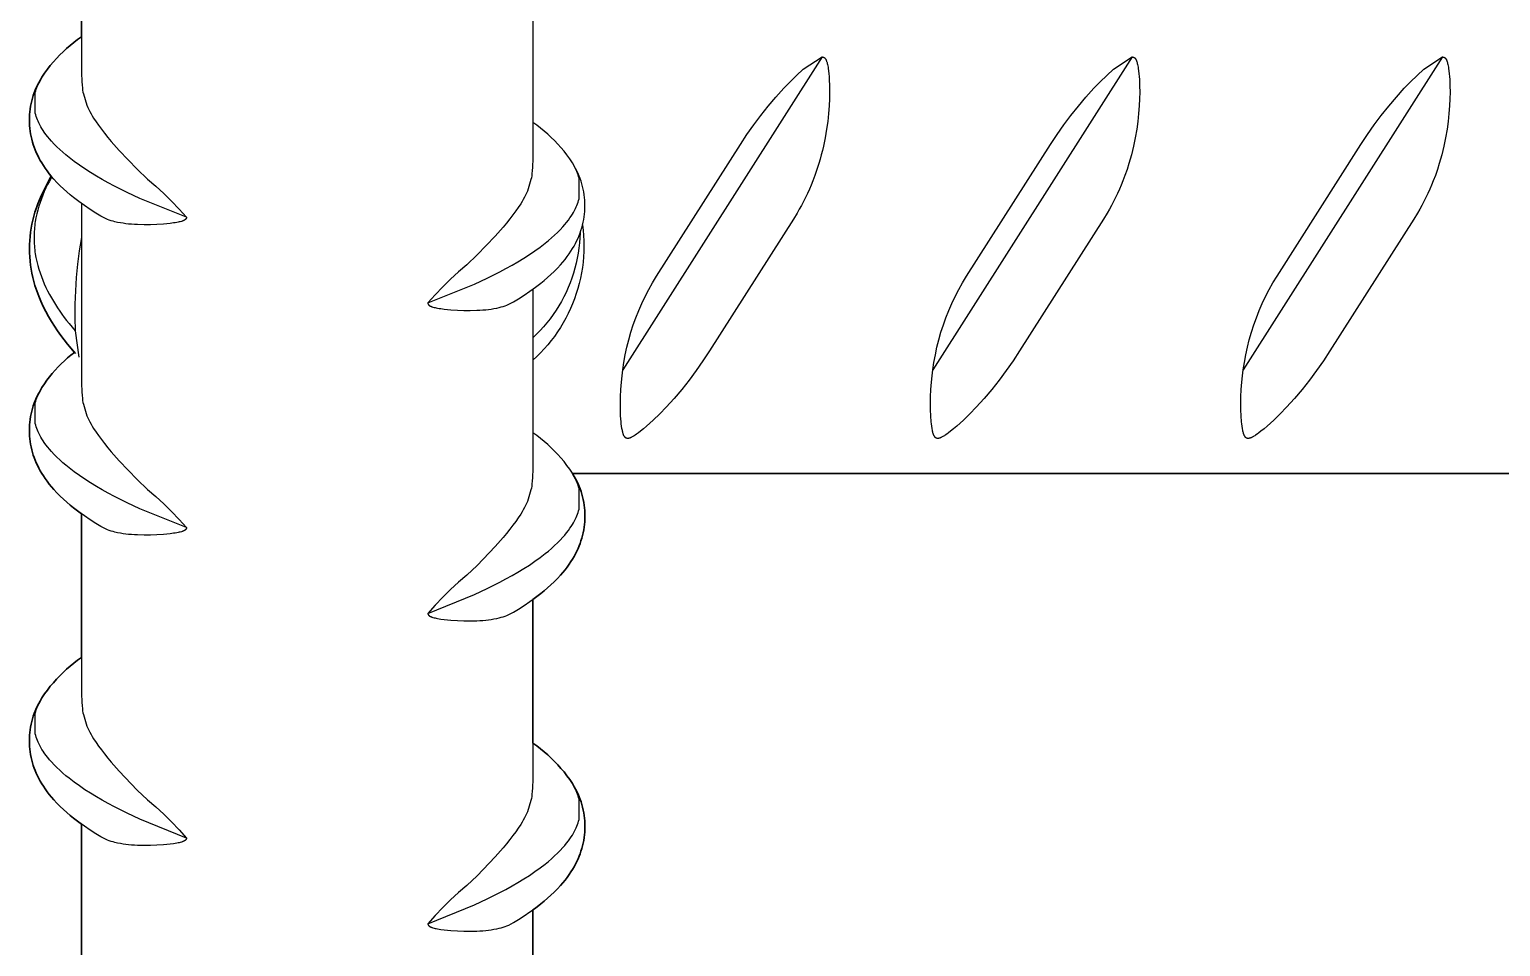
# Model space of a CAD drawing. Header units: millimetres. Extents: x 0 to 1192, y -689 to 404.
# Drawn here: x 779.1 to 831.2, y 168.2 to 200.8 of the extents above; entities that cross this region are included whole.
import ezdxf

# ---------------------------------------------------------------- set-up
doc = ezdxf.new("R2010")
doc.units = ezdxf.units.MM
doc.layers.add('Blocks', color=7, linetype='Continuous')
doc.layers.add('Blocks$Inner', color=7, linetype='Continuous', lineweight=25, true_color=0x007f00)
doc.layers.add('Blocks$Outline', color=7, linetype='Continuous', lineweight=35, true_color=0xff3f3f)

# ---------------------------------------------------------------- blocks, each defined once
blk = doc.blocks.new('Rebar Side Table Side')
at = {"layer": 'Blocks$Inner'}
for points in [[(60.557, 205.585), (60.557, 199.224), (60.568, 198.9), (60.577, 198.786), (60.59, 198.672), (60.6, 198.603), (60.611, 198.534), (60.625, 198.466), (60.751, 198.062), (60.783, 197.989), (60.818, 197.916), (60.854, 197.845), (60.897, 197.766), (60.943, 197.688), (60.99, 197.611), (61.074, 197.481), (61.162, 197.355), (61.264, 197.215), (61.37, 197.077), (61.491, 196.927), (61.614, 196.779), (61.892, 196.463), (62.538, 195.795), (62.896, 195.451), (63.191, 195.199), (63.476, 194.936), (63.753, 194.665), (64.02, 194.384), (64.278, 194.094), (62.628, 194.759), (62.174, 194.972), (61.728, 195.196), (61.51, 195.312), (61.295, 195.432), (61.086, 195.554), (60.879, 195.68), (60.681, 195.807), (60.486, 195.939), (60.301, 196.072), (60.12, 196.21), (60.006, 196.303), (59.895, 196.397), (59.786, 196.495), (59.684, 196.592), (59.586, 196.691), (59.491, 196.794), (59.425, 196.87), (59.361, 196.947), (59.3, 197.027), (59.241, 197.108), (59.199, 197.172), (59.158, 197.237), (59.119, 197.304), (59.082, 197.371), (59.048, 197.44), (59.022, 197.496), (58.998, 197.553), (58.976, 197.611), (58.956, 197.669), (58.938, 197.728), (58.922, 197.788), (58.922, 198.513), (58.938, 198.573), (58.956, 198.632), (58.976, 198.691), (58.998, 198.748), (59.022, 198.805), (59.048, 198.862), (59.159, 199.065), (59.252, 199.204), (59.351, 199.339), (59.453, 199.472), (59.561, 199.6), (59.672, 199.725), (59.787, 199.847), (59.906, 199.964), (60.03, 200.078), (60.156, 200.187), (60.287, 200.292), (60.42, 200.393), (60.557, 200.489)], [(76.557, 202.548), (76.557, 196.187), (76.547, 195.863), (76.537, 195.749), (76.525, 195.635), (76.515, 195.566), (76.503, 195.497), (76.49, 195.429), (76.364, 195.025), (76.331, 194.952), (76.297, 194.879), (76.261, 194.808), (76.217, 194.729), (76.172, 194.651), (76.125, 194.574), (76.041, 194.444), (75.953, 194.318), (75.851, 194.178), (75.745, 194.04), (75.624, 193.89), (75.5, 193.742), (75.222, 193.426), (74.577, 192.758), (74.218, 192.414), (73.924, 192.161), (73.638, 191.899), (73.362, 191.628), (73.094, 191.347), (72.837, 191.057), (74.486, 191.722), (74.941, 191.935), (75.387, 192.159), (75.604, 192.275), (75.82, 192.395), (76.029, 192.517), (76.235, 192.643), (76.434, 192.77), (76.629, 192.902), (76.814, 193.035), (76.995, 193.173), (77.109, 193.266), (77.22, 193.36), (77.329, 193.458), (77.43, 193.555), (77.529, 193.654), (77.624, 193.757), (77.69, 193.833), (77.753, 193.91), (77.815, 193.99), (77.873, 194.071), (77.916, 194.135), (77.957, 194.2), (77.996, 194.267), (78.032, 194.334), (78.067, 194.403), (78.093, 194.459), (78.116, 194.516), (78.139, 194.574), (78.159, 194.632), (78.177, 194.691), (78.193, 194.751), (78.193, 195.476), (78.177, 195.536), (78.159, 195.595), (78.139, 195.654), (78.116, 195.711), (78.093, 195.768), (78.067, 195.824), (77.956, 196.028), (77.862, 196.167), (77.764, 196.302), (77.661, 196.435), (77.554, 196.563), (77.443, 196.688), (77.327, 196.81), (77.208, 196.927), (77.085, 197.041), (76.958, 197.15), (76.828, 197.255), (76.694, 197.356), (76.557, 197.452)], [(86.809, 199.775), (86.813, 199.775), (86.817, 199.775), (86.82, 199.774), (86.824, 199.774), (86.828, 199.774), (86.832, 199.773), (86.836, 199.773), (86.84, 199.772), (86.843, 199.771), (86.847, 199.77), (86.85, 199.769), (86.854, 199.768), (86.858, 199.767), (86.861, 199.766), (86.864, 199.764), (86.868, 199.763), (86.87, 199.762), (86.871, 199.761), (86.875, 199.759), (86.878, 199.757), (86.881, 199.755), (86.884, 199.753), (86.888, 199.751), (86.891, 199.748), (86.894, 199.746), (86.897, 199.743), (86.9, 199.741), (86.902, 199.738), (86.905, 199.735), (86.908, 199.732), (86.91, 199.73), (86.913, 199.727), (86.915, 199.724), (86.919, 199.72), (86.922, 199.716), (86.924, 199.712), (86.927, 199.708), (86.93, 199.704), (86.933, 199.699), (86.935, 199.695), (86.938, 199.691), (86.943, 199.682), (86.947, 199.673), (86.951, 199.664), (86.955, 199.655), (86.961, 199.642), (86.966, 199.629), (86.97, 199.616), (86.975, 199.603), (86.983, 199.577), (86.99, 199.55), (87, 199.507), (87.009, 199.462), (87.018, 199.417), (87.025, 199.372), (87.037, 199.279), (87.047, 199.183), (87.056, 199.08), (87.063, 198.975), (87.071, 198.757), (87.073, 198.53), (87.069, 198.294), (87.057, 198.041), (87.036, 197.775), (87.006, 197.493), (86.967, 197.212), (86.916, 196.913), (86.855, 196.616), (86.819, 196.461), (86.78, 196.307), (86.738, 196.154), (86.694, 196.001), (86.626, 195.788), (86.553, 195.577), (86.481, 195.388), (86.421, 195.237), (86.357, 195.089), (86.29, 194.941), (86.221, 194.795), (86.15, 194.656), (86.077, 194.517), (86.001, 194.38), (85.922, 194.245), (85.79, 194.029), (82.815, 189.358), (82.585, 189.007), (82.344, 188.662), (82.093, 188.325), (81.832, 187.996), (81.56, 187.675), (81.279, 187.363), (81.056, 187.131), (80.826, 186.907), (80.589, 186.69), (80.48, 186.598), (80.369, 186.508), (80.303, 186.456), (80.235, 186.407), (80.181, 186.369), (80.153, 186.352), (80.125, 186.334), (80.102, 186.321), (80.079, 186.308), (80.056, 186.296), (80.044, 186.29), (80.032, 186.285), (80.022, 186.281), (80.013, 186.277), (80.004, 186.274), (79.995, 186.271), (79.986, 186.267), (79.976, 186.265), (79.967, 186.262), (79.962, 186.261), (79.957, 186.26), (79.949, 186.259), (79.942, 186.258), (79.938, 186.257), (79.935, 186.257), (79.931, 186.256), (79.927, 186.256), (79.923, 186.256), (79.92, 186.256), (79.916, 186.256), (79.912, 186.256), (79.908, 186.256), (79.905, 186.257), (79.901, 186.257), (79.897, 186.258), (79.894, 186.258), (79.891, 186.259), (79.887, 186.259), (79.884, 186.26), (79.881, 186.261), (79.878, 186.262), (79.875, 186.263), (79.872, 186.264), (79.869, 186.266), (79.866, 186.267), (79.863, 186.268), (79.86, 186.27), (79.857, 186.271), (79.854, 186.273), (79.851, 186.275), (79.848, 186.276), (79.845, 186.279), (79.842, 186.281), (79.839, 186.283), (79.836, 186.285), (79.834, 186.288), (79.831, 186.29), (79.828, 186.293), (79.826, 186.296), (79.823, 186.298), (79.82, 186.301), (79.818, 186.304), (79.816, 186.307), (79.813, 186.31), (79.811, 186.313), (79.807, 186.319), (79.804, 186.323), (79.801, 186.327), (79.799, 186.33), (79.796, 186.335), (79.792, 186.343), (79.787, 186.351), (79.783, 186.359), (79.779, 186.368), (79.775, 186.376), (79.772, 186.385), (79.767, 186.397), (79.763, 186.409), (79.759, 186.42), (79.755, 186.432), (79.748, 186.456), (79.741, 186.48), (79.734, 186.508), (79.728, 186.535), (79.714, 186.613), (79.702, 186.691), (79.691, 186.769), (79.684, 186.848), (79.668, 187.056), (79.659, 187.273), (79.658, 187.5), (79.662, 187.736), (79.675, 187.996), (79.695, 188.256), (79.717, 188.47), (79.744, 188.683)], [(97.799, 199.775), (97.803, 199.775), (97.807, 199.775), (97.811, 199.774), (97.815, 199.774), (97.818, 199.774), (97.822, 199.773), (97.826, 199.773), (97.83, 199.772), (97.834, 199.771), (97.837, 199.77), (97.841, 199.769), (97.844, 199.768), (97.848, 199.767), (97.851, 199.766), (97.855, 199.764), (97.858, 199.763), (97.86, 199.762), (97.862, 199.761), (97.865, 199.759), (97.868, 199.757), (97.872, 199.755), (97.875, 199.753), (97.878, 199.751), (97.881, 199.748), (97.884, 199.746), (97.887, 199.743), (97.89, 199.741), (97.893, 199.738), (97.895, 199.735), (97.898, 199.732), (97.901, 199.73), (97.903, 199.727), (97.906, 199.724), (97.909, 199.72), (97.912, 199.716), (97.915, 199.712), (97.918, 199.708), (97.92, 199.704), (97.923, 199.699), (97.926, 199.695), (97.928, 199.691), (97.933, 199.682), (97.937, 199.673), (97.942, 199.664), (97.946, 199.655), (97.951, 199.642), (97.956, 199.629), (97.96, 199.616), (97.965, 199.603), (97.973, 199.577), (97.98, 199.55), (97.99, 199.507), (98, 199.462), (98.008, 199.417), (98.015, 199.372), (98.027, 199.279), (98.038, 199.183), (98.046, 199.08), (98.053, 198.975), (98.062, 198.757), (98.064, 198.53), (98.059, 198.294), (98.047, 198.041), (98.026, 197.775), (97.996, 197.493), (97.958, 197.212), (97.906, 196.913), (97.845, 196.616), (97.809, 196.461), (97.77, 196.307), (97.729, 196.154), (97.684, 196.001), (97.616, 195.788), (97.543, 195.577), (97.471, 195.388), (97.411, 195.237), (97.347, 195.089), (97.281, 194.941), (97.211, 194.795), (97.14, 194.656), (97.067, 194.517), (96.991, 194.38), (96.913, 194.245), (96.78, 194.029), (93.805, 189.358), (93.575, 189.007), (93.334, 188.662), (93.083, 188.325), (92.822, 187.996), (92.55, 187.675), (92.269, 187.363), (92.047, 187.131), (91.816, 186.907), (91.579, 186.69), (91.471, 186.598), (91.36, 186.508), (91.293, 186.456), (91.225, 186.407), (91.171, 186.369), (91.143, 186.352), (91.115, 186.334), (91.093, 186.321), (91.069, 186.308), (91.046, 186.296), (91.034, 186.29), (91.022, 186.285), (91.013, 186.281), (91.004, 186.277), (90.994, 186.274), (90.985, 186.271), (90.976, 186.267), (90.966, 186.265), (90.957, 186.262), (90.952, 186.261), (90.947, 186.26), (90.94, 186.259), (90.932, 186.258), (90.929, 186.257), (90.925, 186.257), (90.921, 186.256), (90.917, 186.256), (90.914, 186.256), (90.91, 186.256), (90.906, 186.256), (90.902, 186.256), (90.899, 186.256), (90.895, 186.257), (90.891, 186.257), (90.887, 186.258), (90.884, 186.258), (90.881, 186.259), (90.878, 186.259), (90.874, 186.26), (90.871, 186.261), (90.868, 186.262), (90.865, 186.263), (90.862, 186.264), (90.859, 186.266), (90.856, 186.267), (90.853, 186.268), (90.85, 186.27), (90.847, 186.271), (90.844, 186.273), (90.841, 186.275), (90.838, 186.276), (90.835, 186.279), (90.832, 186.281), (90.829, 186.283), (90.827, 186.285), (90.824, 186.288), (90.821, 186.29), (90.818, 186.293), (90.816, 186.296), (90.813, 186.298), (90.811, 186.301), (90.808, 186.304), (90.806, 186.307), (90.804, 186.31), (90.801, 186.313), (90.797, 186.319), (90.794, 186.323), (90.792, 186.327), (90.789, 186.33), (90.787, 186.335), (90.782, 186.343), (90.778, 186.351), (90.773, 186.359), (90.769, 186.368), (90.766, 186.376), (90.762, 186.385), (90.757, 186.397), (90.753, 186.409), (90.749, 186.42), (90.745, 186.432), (90.738, 186.456), (90.731, 186.48), (90.725, 186.508), (90.719, 186.535), (90.704, 186.613), (90.692, 186.691), (90.682, 186.769), (90.674, 186.848), (90.658, 187.056), (90.65, 187.273), (90.648, 187.5), (90.652, 187.736), (90.665, 187.996), (90.685, 188.256), (90.707, 188.47), (90.734, 188.683)], [(108.799, 199.775), (108.803, 199.775), (108.807, 199.775), (108.811, 199.774), (108.815, 199.774), (108.818, 199.774), (108.822, 199.773), (108.826, 199.773), (108.83, 199.772), (108.834, 199.771), (108.837, 199.77), (108.841, 199.769), (108.844, 199.768), (108.848, 199.767), (108.851, 199.766), (108.855, 199.764), (108.858, 199.763), (108.86, 199.762), (108.862, 199.761), (108.865, 199.759), (108.868, 199.757), (108.872, 199.755), (108.875, 199.753), (108.878, 199.751), (108.881, 199.748), (108.884, 199.746), (108.887, 199.743), (108.89, 199.741), (108.893, 199.738), (108.895, 199.735), (108.898, 199.732), (108.901, 199.73), (108.903, 199.727), (108.906, 199.724), (108.909, 199.72), (108.912, 199.716), (108.915, 199.712), (108.918, 199.708), (108.92, 199.704), (108.923, 199.699), (108.926, 199.695), (108.928, 199.691), (108.933, 199.682), (108.937, 199.673), (108.942, 199.664), (108.946, 199.655), (108.951, 199.642), (108.956, 199.629), (108.96, 199.616), (108.965, 199.603), (108.973, 199.577), (108.98, 199.55), (108.99, 199.507), (109, 199.462), (109.008, 199.417), (109.015, 199.372), (109.027, 199.279), (109.038, 199.183), (109.046, 199.08), (109.053, 198.975), (109.062, 198.757), (109.064, 198.53), (109.059, 198.294), (109.047, 198.041), (109.026, 197.775), (108.996, 197.493), (108.958, 197.212), (108.906, 196.913), (108.845, 196.616), (108.809, 196.461), (108.77, 196.307), (108.729, 196.154), (108.684, 196.001), (108.616, 195.788), (108.543, 195.577), (108.471, 195.388), (108.411, 195.237), (108.347, 195.089), (108.281, 194.941), (108.211, 194.795), (108.14, 194.656), (108.067, 194.517), (107.991, 194.38), (107.913, 194.245), (107.78, 194.029), (104.805, 189.358), (104.575, 189.007), (104.334, 188.662), (104.083, 188.325), (103.822, 187.996), (103.55, 187.675), (103.269, 187.363), (103.047, 187.131), (102.816, 186.907), (102.579, 186.69), (102.471, 186.598), (102.36, 186.508), (102.293, 186.456), (102.225, 186.407), (102.171, 186.369), (102.143, 186.352), (102.115, 186.334), (102.093, 186.321), (102.069, 186.308), (102.046, 186.296), (102.034, 186.29), (102.022, 186.285), (102.013, 186.281), (102.004, 186.277), (101.994, 186.274), (101.985, 186.271), (101.976, 186.267), (101.966, 186.265), (101.957, 186.262), (101.952, 186.261), (101.947, 186.26), (101.94, 186.259), (101.932, 186.258), (101.929, 186.257), (101.925, 186.257), (101.921, 186.256), (101.917, 186.256), (101.914, 186.256), (101.91, 186.256), (101.906, 186.256), (101.902, 186.256), (101.899, 186.256), (101.895, 186.257), (101.891, 186.257), (101.887, 186.258), (101.884, 186.258), (101.881, 186.259), (101.878, 186.259), (101.874, 186.26), (101.871, 186.261), (101.868, 186.262), (101.865, 186.263), (101.862, 186.264), (101.859, 186.266), (101.856, 186.267), (101.853, 186.268), (101.85, 186.27), (101.847, 186.271), (101.844, 186.273), (101.841, 186.275), (101.838, 186.276), (101.835, 186.279), (101.832, 186.281), (101.829, 186.283), (101.827, 186.285), (101.824, 186.288), (101.821, 186.29), (101.818, 186.293), (101.816, 186.296), (101.813, 186.298), (101.811, 186.301), (101.808, 186.304), (101.806, 186.307), (101.804, 186.31), (101.801, 186.313), (101.797, 186.319), (101.794, 186.323), (101.792, 186.327), (101.789, 186.33), (101.787, 186.335), (101.782, 186.343), (101.778, 186.351), (101.773, 186.359), (101.769, 186.368), (101.766, 186.376), (101.762, 186.385), (101.757, 186.397), (101.753, 186.409), (101.749, 186.42), (101.745, 186.432), (101.738, 186.456), (101.731, 186.48), (101.725, 186.508), (101.719, 186.535), (101.704, 186.613), (101.692, 186.691), (101.682, 186.769), (101.674, 186.848), (101.658, 187.056), (101.65, 187.273), (101.648, 187.5), (101.652, 187.736), (101.665, 187.996), (101.685, 188.256), (101.707, 188.47), (101.734, 188.683)], [(64.278, 194.094), (64.278, 194.09), (64.278, 194.087), (64.278, 194.085), (64.278, 194.083), (64.278, 194.081), (64.277, 194.079), (64.277, 194.077), (64.277, 194.075), (64.277, 194.073), (64.276, 194.071), (64.276, 194.069), (64.275, 194.068), (64.275, 194.066), (64.274, 194.064), (64.274, 194.062), (64.273, 194.06), (64.272, 194.058), (64.272, 194.057), (64.271, 194.055), (64.27, 194.053), (64.269, 194.051), (64.268, 194.05), (64.267, 194.048), (64.266, 194.046), (64.265, 194.044), (64.264, 194.043), (64.263, 194.041), (64.262, 194.039), (64.261, 194.038), (64.26, 194.036), (64.259, 194.034), (64.257, 194.032), (64.256, 194.031), (64.254, 194.029), (64.253, 194.027), (64.251, 194.025), (64.249, 194.024), (64.248, 194.022), (64.244, 194.019), (64.241, 194.015), (64.237, 194.012), (64.233, 194.009), (64.23, 194.006), (64.226, 194.004), (64.222, 194.001), (64.218, 193.998), (64.213, 193.996), (64.209, 193.993), (64.201, 193.989), (64.195, 193.986), (64.189, 193.982), (64.176, 193.977), (64.164, 193.971), (64.151, 193.966), (64.138, 193.961), (64.125, 193.957), (64.099, 193.949), (64.06, 193.938), (64.021, 193.929), (63.982, 193.921), (63.943, 193.913), (63.882, 193.903), (63.821, 193.893), (63.7, 193.878), (63.58, 193.866), (63.462, 193.855), (63.234, 193.84), (63.005, 193.832), (62.775, 193.83), (62.546, 193.834), (62.439, 193.839), (62.333, 193.846), (62.23, 193.855), (62.127, 193.867), (62.031, 193.88), (61.936, 193.895), (61.841, 193.914), (61.746, 193.936), (61.678, 193.953), (61.611, 193.974), (61.544, 193.996), (61.478, 194.021), (61.413, 194.048), (61.25, 194.132), (61.068, 194.244), (60.864, 194.374), (60.664, 194.51), (60.469, 194.65), (60.279, 194.795), (60.156, 194.895), (60.036, 194.998), (59.918, 195.104), (59.801, 195.214), (59.689, 195.328), (59.58, 195.446), (59.498, 195.54), (59.419, 195.637), (59.343, 195.736), (59.27, 195.838), (59.21, 195.927), (59.153, 196.019), (59.099, 196.112), (59.047, 196.207), (58.999, 196.303), (58.958, 196.393), (58.919, 196.483), (58.884, 196.575), (58.852, 196.668), (58.823, 196.762), (58.798, 196.857), (58.776, 196.953), (58.757, 197.049), (58.742, 197.146), (58.73, 197.244), (58.721, 197.342), (58.716, 197.44), (58.714, 197.539), (58.716, 197.637), (58.721, 197.735), (58.729, 197.833), (58.741, 197.931), (58.757, 198.028), (58.775, 198.124), (58.797, 198.22), (58.823, 198.315), (58.851, 198.409), (58.883, 198.502), (58.918, 198.594), (58.957, 198.685), (58.998, 198.774), (59.043, 198.862), (59.103, 198.963)], [(59.489, 195.551), (59.128, 194.86), (59.067, 194.717), (59.011, 194.573), (58.959, 194.427), (58.911, 194.279), (58.87, 194.138), (58.834, 193.997), (58.802, 193.854), (58.775, 193.71), (58.753, 193.565), (58.736, 193.419), (58.724, 193.273), (58.716, 193.127), (58.714, 192.981), (58.716, 192.834), (58.724, 192.688), (58.736, 192.542), (58.753, 192.396), (58.775, 192.252), (58.802, 192.108), (58.834, 191.965), (58.87, 191.823), (58.911, 191.682), (58.975, 191.491), (59.046, 191.302), (59.122, 191.116), (59.205, 190.933), (59.295, 190.752), (59.39, 190.575), (59.492, 190.401), (59.599, 190.231), (59.713, 190.064), (59.825, 189.905), (59.942, 189.749), (60.062, 189.596), (60.345, 189.262)], [(72.837, 191.057), (72.837, 191.053), (72.837, 191.049), (72.837, 191.048), (72.837, 191.046), (72.837, 191.044), (72.837, 191.042), (72.837, 191.04), (72.838, 191.038), (72.838, 191.036), (72.838, 191.034), (72.839, 191.032), (72.839, 191.031), (72.84, 191.029), (72.84, 191.027), (72.841, 191.025), (72.842, 191.023), (72.842, 191.021), (72.843, 191.02), (72.844, 191.018), (72.845, 191.016), (72.845, 191.014), (72.846, 191.012), (72.847, 191.011), (72.848, 191.009), (72.849, 191.007), (72.85, 191.006), (72.851, 191.004), (72.852, 191.002), (72.853, 191.001), (72.855, 190.999), (72.856, 190.997), (72.857, 190.995), (72.859, 190.994), (72.86, 190.992), (72.862, 190.99), (72.864, 190.988), (72.865, 190.986), (72.867, 190.985), (72.87, 190.981), (72.874, 190.978), (72.878, 190.975), (72.881, 190.972), (72.885, 190.969), (72.889, 190.967), (72.893, 190.964), (72.897, 190.961), (72.901, 190.959), (72.905, 190.956), (72.914, 190.952), (72.92, 190.948), (72.926, 190.945), (72.938, 190.94), (72.951, 190.934), (72.964, 190.929), (72.976, 190.924), (72.989, 190.92), (73.016, 190.912), (73.054, 190.901), (73.093, 190.892), (73.132, 190.884), (73.172, 190.876), (73.233, 190.866), (73.294, 190.856), (73.415, 190.841), (73.534, 190.829), (73.652, 190.818), (73.881, 190.803), (74.11, 190.795), (74.339, 190.793), (74.568, 190.797), (74.675, 190.802), (74.782, 190.809), (74.885, 190.818), (74.987, 190.83), (75.083, 190.842), (75.179, 190.858), (75.274, 190.877), (75.368, 190.899), (75.436, 190.916), (75.504, 190.937), (75.57, 190.959), (75.636, 190.984), (75.701, 191.011), (75.865, 191.095), (76.047, 191.207), (76.251, 191.337), (76.451, 191.473), (76.645, 191.613), (76.835, 191.758), (76.958, 191.858), (77.079, 191.961), (77.197, 192.067), (77.313, 192.177), (77.426, 192.291), (77.535, 192.409), (77.617, 192.503), (77.696, 192.6), (77.771, 192.699), (77.844, 192.801), (77.904, 192.89), (77.962, 192.982), (78.016, 193.075), (78.067, 193.17), (78.115, 193.266), (78.157, 193.356), (78.195, 193.446), (78.23, 193.538), (78.262, 193.631), (78.291, 193.725), (78.317, 193.82), (78.339, 193.916), (78.358, 194.012), (78.373, 194.109), (78.385, 194.207), (78.394, 194.305), (78.399, 194.403), (78.4, 194.501), (78.399, 194.6), (78.394, 194.698), (78.385, 194.796), (78.373, 194.894), (78.358, 194.991), (78.339, 195.087), (78.317, 195.183), (78.292, 195.278), (78.263, 195.372), (78.231, 195.465), (78.196, 195.557), (78.158, 195.648), (78.117, 195.737), (78.072, 195.824), (78.024, 195.911)], [(59.507, 195.53), (59.424, 195.38), (59.36, 195.258), (59.299, 195.133), (59.241, 195.007), (59.187, 194.88), (59.137, 194.75), (59.09, 194.619), (59.048, 194.487), (59.009, 194.352), (58.975, 194.216), (58.946, 194.079), (58.922, 193.941), (58.911, 193.87), (58.902, 193.799), (58.895, 193.728), (58.888, 193.657), (58.883, 193.585), (58.88, 193.514), (58.878, 193.443), (58.877, 193.371), (58.878, 193.3), (58.88, 193.228), (58.883, 193.157), (58.888, 193.086), (58.895, 193.015), (58.902, 192.943), (58.911, 192.873), (58.922, 192.802), (58.946, 192.664), (58.975, 192.526), (59.009, 192.39), (59.048, 192.255), (59.09, 192.123), (59.137, 191.992), (59.187, 191.863), (59.241, 191.735), (59.299, 191.609), (59.36, 191.485), (59.424, 191.362), (59.491, 191.241), (59.561, 191.122), (59.633, 191.003), (59.708, 190.887), (59.786, 190.772), (59.866, 190.658), (59.949, 190.546), (60.033, 190.435), (60.12, 190.325), (60.226, 190.195), (60.336, 190.067)], [(60.557, 194.585), (60.557, 188.224), (60.568, 187.9), (60.577, 187.786), (60.59, 187.672), (60.6, 187.603), (60.611, 187.534), (60.625, 187.466), (60.751, 187.062), (60.783, 186.989), (60.818, 186.916), (60.854, 186.845), (60.897, 186.766), (60.943, 186.688), (60.99, 186.611), (61.074, 186.481), (61.162, 186.355), (61.264, 186.215), (61.37, 186.077), (61.491, 185.927), (61.614, 185.779), (61.892, 185.463), (62.538, 184.795), (62.896, 184.451), (63.191, 184.199), (63.476, 183.936), (63.753, 183.665), (64.02, 183.384), (64.278, 183.094), (64.278, 183.09), (64.278, 183.087), (64.278, 183.085), (64.278, 183.083), (64.278, 183.081), (64.277, 183.079), (64.277, 183.077), (64.277, 183.075), (64.277, 183.073), (64.276, 183.071), (64.276, 183.069), (64.275, 183.068), (64.275, 183.066), (64.274, 183.064), (64.274, 183.062), (64.273, 183.06), (64.272, 183.058), (64.272, 183.057), (64.271, 183.055), (64.27, 183.053), (64.269, 183.051), (64.268, 183.05), (64.267, 183.048), (64.266, 183.046), (64.265, 183.044), (64.264, 183.043), (64.263, 183.041), (64.262, 183.039), (64.261, 183.038), (64.26, 183.036), (64.259, 183.034), (64.257, 183.032), (64.256, 183.031), (64.254, 183.029), (64.253, 183.027), (64.251, 183.025), (64.249, 183.024), (64.248, 183.022), (64.244, 183.019), (64.241, 183.015), (64.237, 183.012), (64.233, 183.009), (64.23, 183.006), (64.226, 183.004), (64.222, 183.001), (64.218, 182.998), (64.213, 182.996), (64.209, 182.993), (64.201, 182.989), (64.195, 182.986), (64.189, 182.982), (64.176, 182.977), (64.164, 182.971), (64.151, 182.966), (64.138, 182.961), (64.125, 182.957), (64.099, 182.949), (64.06, 182.938), (64.021, 182.929), (63.982, 182.921), (63.943, 182.913), (63.882, 182.903), (63.821, 182.893), (63.7, 182.878), (63.58, 182.866), (63.462, 182.855), (63.234, 182.84), (63.005, 182.832), (62.775, 182.83), (62.546, 182.834), (62.439, 182.839), (62.333, 182.846), (62.23, 182.855), (62.127, 182.867), (62.031, 182.88), (61.936, 182.895), (61.841, 182.914), (61.746, 182.936), (61.678, 182.953), (61.611, 182.974), (61.544, 182.996), (61.478, 183.021), (61.413, 183.048), (61.25, 183.132), (61.068, 183.244), (60.864, 183.374), (60.664, 183.51), (60.469, 183.65), (60.279, 183.795), (60.156, 183.895), (60.036, 183.998), (59.918, 184.104), (59.801, 184.214), (59.689, 184.328), (59.58, 184.446), (59.498, 184.54), (59.419, 184.637), (59.343, 184.736), (59.27, 184.838), (59.21, 184.927), (59.153, 185.019), (59.099, 185.112), (59.047, 185.207), (58.999, 185.303), (58.958, 185.393), (58.919, 185.483), (58.884, 185.575), (58.852, 185.668), (58.823, 185.762), (58.798, 185.857), (58.776, 185.953), (58.757, 186.049), (58.742, 186.146), (58.73, 186.244), (58.721, 186.342), (58.716, 186.44), (58.714, 186.539), (58.716, 186.637), (58.721, 186.735), (58.729, 186.833), (58.741, 186.931), (58.757, 187.028), (58.775, 187.124), (58.797, 187.22), (58.823, 187.315), (58.851, 187.409), (58.883, 187.502), (58.918, 187.594), (58.957, 187.685), (58.998, 187.774), (59.043, 187.862), (59.103, 187.948)], [(78.317, 193.825), (78.339, 193.636), (78.355, 193.447), (78.364, 193.258), (78.367, 193.068), (78.363, 192.878), (78.353, 192.689), (78.335, 192.499), (78.312, 192.311), (78.281, 192.124), (78.245, 191.938), (78.201, 191.753), (78.152, 191.569), (78.096, 191.388), (78.033, 191.209), (77.965, 191.032), (77.89, 190.857), (77.81, 190.685), (77.723, 190.516), (77.631, 190.351), (77.533, 190.188), (77.429, 190.029), (77.32, 189.874), (77.205, 189.722), (77.085, 189.575), (76.96, 189.432), (76.831, 189.293), (76.696, 189.159), (76.557, 189.03)], [(78.233, 193.549), (78.226, 193.367), (78.212, 193.185), (78.191, 193.004), (78.165, 192.823), (78.132, 192.644), (78.093, 192.465), (78.048, 192.289), (77.997, 192.113), (77.94, 191.94), (77.877, 191.769), (77.808, 191.6), (77.733, 191.434), (77.652, 191.27), (77.566, 191.109), (77.475, 190.951), (77.377, 190.797), (77.275, 190.646), (77.168, 190.498), (77.055, 190.355), (76.938, 190.215), (76.815, 190.08), (76.689, 189.948), (76.557, 189.822)], [(60.557, 193.372), (60.481, 192.904), (60.419, 192.434), (60.373, 191.962), (60.341, 191.489), (60.324, 191.015), (60.322, 190.541), (60.336, 190.067), (60.46, 189.136)], [(76.557, 191.548), (76.557, 185.187), (76.547, 184.863), (76.537, 184.749), (76.525, 184.635), (76.515, 184.566), (76.503, 184.497), (76.49, 184.429), (76.364, 184.025), (76.331, 183.952), (76.297, 183.879), (76.261, 183.808), (76.217, 183.729), (76.172, 183.651), (76.125, 183.574), (76.041, 183.444), (75.953, 183.318), (75.851, 183.178), (75.745, 183.04), (75.624, 182.89), (75.5, 182.742), (75.222, 182.426), (74.577, 181.758), (74.218, 181.414), (73.924, 181.161), (73.638, 180.899), (73.362, 180.628), (73.094, 180.347), (72.837, 180.057), (74.486, 180.722), (74.941, 180.935), (75.387, 181.159), (75.604, 181.275), (75.82, 181.395), (76.029, 181.517), (76.235, 181.643), (76.434, 181.77), (76.629, 181.902), (76.814, 182.035), (76.995, 182.173), (77.109, 182.266), (77.22, 182.36), (77.329, 182.458), (77.43, 182.555), (77.529, 182.654), (77.624, 182.757), (77.69, 182.833), (77.753, 182.91), (77.815, 182.99), (77.873, 183.071), (77.916, 183.135), (77.957, 183.2), (77.996, 183.267), (78.032, 183.334), (78.067, 183.403), (78.093, 183.459), (78.116, 183.516), (78.139, 183.574), (78.159, 183.632), (78.177, 183.691), (78.193, 183.751), (78.193, 184.476), (78.177, 184.536), (78.159, 184.595), (78.139, 184.654), (78.116, 184.711), (78.093, 184.768), (78.067, 184.824), (77.956, 185.028), (77.862, 185.167), (77.764, 185.302), (77.661, 185.435), (77.554, 185.563), (77.443, 185.688), (77.327, 185.81), (77.208, 185.927), (77.085, 186.041), (76.958, 186.15), (76.828, 186.255), (76.694, 186.356), (76.557, 186.452)], [(64.278, 183.094), (62.628, 183.759), (62.174, 183.972), (61.728, 184.196), (61.51, 184.312), (61.295, 184.432), (61.086, 184.554), (60.879, 184.68), (60.681, 184.807), (60.486, 184.939), (60.301, 185.072), (60.12, 185.21), (60.006, 185.303), (59.895, 185.397), (59.786, 185.495), (59.684, 185.592), (59.586, 185.691), (59.491, 185.794), (59.425, 185.87), (59.361, 185.947), (59.3, 186.027), (59.241, 186.108), (59.199, 186.172), (59.158, 186.237), (59.119, 186.304), (59.082, 186.371), (59.048, 186.44), (59.022, 186.496), (58.998, 186.553), (58.976, 186.611), (58.956, 186.669), (58.938, 186.728), (58.922, 186.788), (58.922, 187.513), (58.938, 187.573), (58.956, 187.632), (58.976, 187.691), (58.998, 187.748), (59.022, 187.805), (59.048, 187.862), (59.159, 188.065), (59.244, 188.194), (59.334, 188.32), (59.427, 188.442), (59.525, 188.562), (59.626, 188.679), (59.731, 188.792), (59.84, 188.901), (59.952, 189.007), (60.068, 189.11), (60.187, 189.208), (60.31, 189.303)], [(72.837, 180.057), (72.837, 180.053), (72.837, 180.049), (72.837, 180.048), (72.837, 180.046), (72.837, 180.044), (72.837, 180.042), (72.837, 180.04), (72.838, 180.038), (72.838, 180.036), (72.838, 180.034), (72.839, 180.032), (72.839, 180.031), (72.84, 180.029), (72.84, 180.027), (72.841, 180.025), (72.842, 180.023), (72.842, 180.021), (72.843, 180.02), (72.844, 180.018), (72.845, 180.016), (72.845, 180.014), (72.846, 180.012), (72.847, 180.011), (72.848, 180.009), (72.849, 180.007), (72.85, 180.006), (72.851, 180.004), (72.852, 180.002), (72.853, 180.001), (72.855, 179.999), (72.856, 179.997), (72.857, 179.995), (72.859, 179.994), (72.86, 179.992), (72.862, 179.99), (72.864, 179.988), (72.865, 179.986), (72.867, 179.985), (72.87, 179.981), (72.874, 179.978), (72.878, 179.975), (72.881, 179.972), (72.885, 179.969), (72.889, 179.967), (72.893, 179.964), (72.897, 179.961), (72.901, 179.959), (72.905, 179.956), (72.914, 179.952), (72.92, 179.948), (72.926, 179.945), (72.938, 179.94), (72.951, 179.934), (72.964, 179.929), (72.976, 179.924), (72.989, 179.92), (73.016, 179.912), (73.054, 179.901), (73.093, 179.892), (73.132, 179.884), (73.172, 179.876), (73.233, 179.866), (73.294, 179.856), (73.415, 179.841), (73.534, 179.829), (73.652, 179.818), (73.881, 179.803), (74.11, 179.795), (74.339, 179.793), (74.568, 179.797), (74.675, 179.802), (74.782, 179.809), (74.885, 179.818), (74.987, 179.83), (75.083, 179.842), (75.179, 179.858), (75.274, 179.877), (75.368, 179.899), (75.436, 179.916), (75.504, 179.937), (75.57, 179.959), (75.636, 179.984), (75.701, 180.011), (75.865, 180.095), (76.047, 180.207), (76.251, 180.337), (76.451, 180.473), (76.645, 180.613), (76.835, 180.758), (76.958, 180.858), (77.079, 180.961), (77.197, 181.067), (77.313, 181.177), (77.426, 181.291), (77.535, 181.409), (77.617, 181.503), (77.696, 181.6), (77.771, 181.699), (77.844, 181.801), (77.904, 181.89), (77.962, 181.982), (78.016, 182.075), (78.067, 182.17), (78.115, 182.266), (78.157, 182.356), (78.195, 182.446), (78.23, 182.538), (78.262, 182.631), (78.291, 182.725), (78.317, 182.82), (78.339, 182.916), (78.358, 183.012), (78.373, 183.109), (78.385, 183.207), (78.394, 183.305), (78.399, 183.403), (78.4, 183.501), (78.399, 183.6), (78.394, 183.698), (78.385, 183.796), (78.373, 183.894), (78.358, 183.991), (78.339, 184.087), (78.317, 184.183), (78.292, 184.278), (78.263, 184.372), (78.231, 184.465), (78.196, 184.557), (78.158, 184.648), (78.117, 184.737), (78.072, 184.824), (78.02, 184.911)], [(77.964, 185.015), (180.427, 185.015), (188.593, 185.015), (195.484, 185.015), (199.593, 185.015), (210.593, 185.015), (250.484, 185.015), (254.593, 185.015), (265.593, 185.015), (305.484, 185.015), (393.151, 185.015)], [(60.557, 183.585), (60.557, 177.224), (60.568, 176.9), (60.577, 176.786), (60.59, 176.672), (60.6, 176.603), (60.611, 176.534), (60.625, 176.466), (60.751, 176.062), (60.783, 175.989), (60.818, 175.916), (60.854, 175.845), (60.897, 175.766), (60.943, 175.688), (60.99, 175.611), (61.074, 175.481), (61.162, 175.355), (61.264, 175.215), (61.37, 175.077), (61.491, 174.927), (61.614, 174.779), (61.892, 174.463), (62.538, 173.795), (62.896, 173.451), (63.191, 173.199), (63.476, 172.936), (63.753, 172.665), (64.02, 172.384), (64.278, 172.094), (64.278, 172.09), (64.278, 172.087), (64.278, 172.085), (64.278, 172.083), (64.278, 172.081), (64.277, 172.079), (64.277, 172.077), (64.277, 172.075), (64.277, 172.073), (64.276, 172.071), (64.276, 172.069), (64.275, 172.068), (64.275, 172.066), (64.274, 172.064), (64.274, 172.062), (64.273, 172.06), (64.272, 172.058), (64.272, 172.057), (64.271, 172.055), (64.27, 172.053), (64.269, 172.051), (64.268, 172.05), (64.267, 172.048), (64.266, 172.046), (64.265, 172.044), (64.264, 172.043), (64.263, 172.041), (64.262, 172.039), (64.261, 172.038), (64.26, 172.036), (64.259, 172.034), (64.257, 172.032), (64.256, 172.031), (64.254, 172.029), (64.253, 172.027), (64.251, 172.025), (64.249, 172.024), (64.248, 172.022), (64.244, 172.019), (64.241, 172.015), (64.237, 172.012), (64.233, 172.009), (64.23, 172.006), (64.226, 172.004), (64.222, 172.001), (64.218, 171.998), (64.213, 171.996), (64.209, 171.993), (64.201, 171.989), (64.195, 171.986), (64.189, 171.982), (64.176, 171.977), (64.164, 171.971), (64.151, 171.966), (64.138, 171.961), (64.125, 171.957), (64.099, 171.949), (64.06, 171.938), (64.021, 171.929), (63.982, 171.921), (63.943, 171.913), (63.882, 171.903), (63.821, 171.893), (63.7, 171.878), (63.58, 171.866), (63.462, 171.855), (63.234, 171.84), (63.005, 171.832), (62.775, 171.83), (62.546, 171.834), (62.439, 171.839), (62.333, 171.846), (62.23, 171.855), (62.127, 171.867), (62.031, 171.88), (61.936, 171.895), (61.841, 171.914), (61.746, 171.936), (61.678, 171.953), (61.611, 171.974), (61.544, 171.996), (61.478, 172.021), (61.413, 172.048), (61.25, 172.132), (61.068, 172.244), (60.864, 172.374), (60.664, 172.51), (60.469, 172.65), (60.279, 172.795), (60.156, 172.895), (60.036, 172.998), (59.918, 173.104), (59.801, 173.214), (59.689, 173.328), (59.58, 173.446), (59.498, 173.54), (59.419, 173.637), (59.343, 173.736), (59.27, 173.838), (59.21, 173.927), (59.153, 174.019), (59.099, 174.112), (59.047, 174.207), (58.999, 174.303), (58.958, 174.393), (58.919, 174.483), (58.884, 174.575), (58.852, 174.668), (58.823, 174.762), (58.798, 174.857), (58.776, 174.953), (58.757, 175.049), (58.742, 175.146), (58.73, 175.244), (58.721, 175.342), (58.716, 175.44), (58.714, 175.539), (58.716, 175.637), (58.721, 175.735), (58.729, 175.833), (58.741, 175.931), (58.757, 176.028), (58.775, 176.124), (58.797, 176.22), (58.823, 176.315), (58.851, 176.409), (58.883, 176.502), (58.918, 176.594), (58.957, 176.685), (58.998, 176.774), (59.043, 176.862), (59.095, 176.948)], [(76.557, 180.548), (76.557, 174.187), (76.547, 173.863), (76.537, 173.749), (76.525, 173.635), (76.515, 173.566), (76.503, 173.497), (76.49, 173.429), (76.364, 173.025), (76.331, 172.952), (76.297, 172.879), (76.261, 172.808), (76.217, 172.729), (76.172, 172.651), (76.125, 172.574), (76.041, 172.444), (75.953, 172.318), (75.851, 172.178), (75.745, 172.04), (75.624, 171.89), (75.5, 171.742), (75.222, 171.426), (74.577, 170.758), (74.218, 170.414), (73.924, 170.161), (73.638, 169.899), (73.362, 169.628), (73.094, 169.347), (72.837, 169.057), (74.486, 169.722), (74.941, 169.935), (75.387, 170.159), (75.604, 170.275), (75.82, 170.395), (76.029, 170.517), (76.235, 170.643), (76.434, 170.77), (76.629, 170.902), (76.814, 171.035), (76.995, 171.173), (77.109, 171.266), (77.22, 171.36), (77.329, 171.458), (77.43, 171.555), (77.529, 171.654), (77.624, 171.757), (77.69, 171.833), (77.753, 171.91), (77.815, 171.99), (77.873, 172.071), (77.916, 172.135), (77.957, 172.2), (77.996, 172.267), (78.032, 172.334), (78.067, 172.403), (78.093, 172.459), (78.116, 172.516), (78.139, 172.574), (78.159, 172.632), (78.177, 172.691), (78.193, 172.751), (78.193, 173.476), (78.177, 173.536), (78.159, 173.595), (78.139, 173.654), (78.116, 173.711), (78.093, 173.768), (78.067, 173.824), (77.956, 174.028), (77.862, 174.167), (77.764, 174.302), (77.661, 174.435), (77.554, 174.563), (77.443, 174.688), (77.327, 174.81), (77.208, 174.927), (77.085, 175.041), (76.958, 175.15), (76.828, 175.255), (76.694, 175.356), (76.557, 175.452)], [(64.278, 172.094), (62.628, 172.759), (62.174, 172.972), (61.728, 173.196), (61.51, 173.312), (61.295, 173.432), (61.086, 173.554), (60.879, 173.68), (60.681, 173.807), (60.486, 173.939), (60.301, 174.072), (60.12, 174.21), (60.006, 174.303), (59.895, 174.397), (59.786, 174.495), (59.684, 174.592), (59.586, 174.691), (59.491, 174.794), (59.425, 174.87), (59.361, 174.947), (59.3, 175.027), (59.241, 175.108), (59.199, 175.172), (59.158, 175.237), (59.119, 175.304), (59.082, 175.371), (59.048, 175.44), (59.022, 175.496), (58.998, 175.553), (58.976, 175.611), (58.956, 175.669), (58.938, 175.728), (58.922, 175.788), (58.922, 176.513), (58.938, 176.573), (58.956, 176.632), (58.976, 176.691), (58.998, 176.748), (59.022, 176.805), (59.048, 176.862), (59.159, 177.065), (59.252, 177.204), (59.351, 177.339), (59.453, 177.472), (59.561, 177.6), (59.672, 177.725), (59.787, 177.847), (59.906, 177.964), (60.03, 178.078), (60.156, 178.187), (60.287, 178.292), (60.42, 178.393), (60.557, 178.489)], [(72.837, 169.057), (72.837, 169.053), (72.837, 169.049), (72.837, 169.048), (72.837, 169.046), (72.837, 169.044), (72.837, 169.042), (72.837, 169.04), (72.838, 169.038), (72.838, 169.036), (72.838, 169.034), (72.839, 169.032), (72.839, 169.031), (72.84, 169.029), (72.84, 169.027), (72.841, 169.025), (72.842, 169.023), (72.842, 169.021), (72.843, 169.02), (72.844, 169.018), (72.845, 169.016), (72.845, 169.014), (72.846, 169.012), (72.847, 169.011), (72.848, 169.009), (72.849, 169.007), (72.85, 169.006), (72.851, 169.004), (72.852, 169.002), (72.853, 169.001), (72.855, 168.999), (72.856, 168.997), (72.857, 168.995), (72.859, 168.994), (72.86, 168.992), (72.862, 168.99), (72.864, 168.988), (72.865, 168.986), (72.867, 168.985), (72.87, 168.981), (72.874, 168.978), (72.878, 168.975), (72.881, 168.972), (72.885, 168.969), (72.889, 168.967), (72.893, 168.964), (72.897, 168.961), (72.901, 168.959), (72.905, 168.956), (72.914, 168.952), (72.92, 168.948), (72.926, 168.945), (72.938, 168.94), (72.951, 168.934), (72.964, 168.929), (72.976, 168.924), (72.989, 168.92), (73.016, 168.912), (73.054, 168.901), (73.093, 168.892), (73.132, 168.884), (73.172, 168.876), (73.233, 168.866), (73.294, 168.856), (73.415, 168.841), (73.534, 168.829), (73.652, 168.818), (73.881, 168.803), (74.11, 168.795), (74.339, 168.793), (74.568, 168.797), (74.675, 168.802), (74.782, 168.809), (74.885, 168.818), (74.987, 168.83), (75.083, 168.842), (75.179, 168.858), (75.274, 168.877), (75.368, 168.899), (75.436, 168.916), (75.504, 168.937), (75.57, 168.959), (75.636, 168.984), (75.701, 169.011), (75.865, 169.095), (76.047, 169.207), (76.251, 169.337), (76.451, 169.473), (76.645, 169.613), (76.835, 169.758), (76.958, 169.858), (77.079, 169.961), (77.197, 170.067), (77.313, 170.177), (77.426, 170.291), (77.535, 170.409), (77.617, 170.503), (77.696, 170.6), (77.771, 170.699), (77.844, 170.801), (77.904, 170.89), (77.962, 170.982), (78.016, 171.075), (78.067, 171.17), (78.115, 171.266), (78.157, 171.356), (78.195, 171.446), (78.23, 171.538), (78.262, 171.631), (78.291, 171.725), (78.317, 171.82), (78.339, 171.916), (78.358, 172.012), (78.373, 172.109), (78.385, 172.207), (78.394, 172.305), (78.399, 172.403), (78.4, 172.501), (78.399, 172.6), (78.394, 172.698), (78.385, 172.796), (78.373, 172.894), (78.358, 172.991), (78.339, 173.087), (78.317, 173.183), (78.292, 173.278), (78.263, 173.372), (78.231, 173.465), (78.196, 173.557), (78.158, 173.648), (78.117, 173.737), (78.072, 173.824), (78.02, 173.911)], [(60.557, 172.585), (60.557, 166.224)], [(76.557, 169.548), (76.557, 163.187)]]:
    blk.add_lwpolyline(points, dxfattribs=at)
for points in [[(83.916, 196.672), (84.146, 197.024), (84.387, 197.369), (84.638, 197.706), (84.899, 198.035), (85.171, 198.356), (85.452, 198.668), (85.675, 198.9), (85.905, 199.124), (86.142, 199.34), (86.809, 199.775), (79.744, 188.683), (79.783, 188.953), (79.832, 189.222), (79.89, 189.49), (79.957, 189.755), (80.032, 190.018), (80.116, 190.278), (80.209, 190.536), (80.311, 190.79), (80.42, 191.04), (80.539, 191.287), (80.665, 191.53), (80.799, 191.768), (80.941, 192.002)], [(94.907, 196.672), (95.137, 197.024), (95.377, 197.369), (95.628, 197.706), (95.89, 198.035), (96.161, 198.356), (96.442, 198.668), (96.665, 198.9), (96.895, 199.124), (97.132, 199.34), (97.799, 199.775), (90.734, 188.683), (90.774, 188.953), (90.823, 189.222), (90.88, 189.49), (90.947, 189.755), (91.022, 190.018), (91.107, 190.278), (91.199, 190.536), (91.301, 190.79), (91.411, 191.04), (91.529, 191.287), (91.655, 191.53), (91.789, 191.768), (91.932, 192.002)], [(105.907, 196.672), (106.137, 197.024), (106.377, 197.369), (106.628, 197.706), (106.89, 198.035), (107.161, 198.356), (107.442, 198.668), (107.665, 198.9), (107.895, 199.124), (108.132, 199.34), (108.799, 199.775), (101.734, 188.683), (101.774, 188.953), (101.823, 189.222), (101.88, 189.49), (101.947, 189.755), (102.022, 190.018), (102.107, 190.278), (102.199, 190.536), (102.301, 190.79), (102.411, 191.04), (102.529, 191.287), (102.655, 191.53), (102.789, 191.768), (102.932, 192.002)]]:
    blk.add_lwpolyline(points, close=True, dxfattribs=at)
at = {"layer": 'Blocks$Outline'}
for points in [[(60.557, 200.489), (60.558, 205.586)], [(59.103, 198.963), (59.159, 199.065), (59.252, 199.204), (59.351, 199.339), (59.453, 199.472), (59.561, 199.6), (59.672, 199.725), (59.787, 199.847), (59.906, 199.964), (60.03, 200.078), (60.156, 200.187), (60.287, 200.292), (60.42, 200.393), (60.557, 200.489)], [(59.489, 195.551), (59.419, 195.637), (59.343, 195.736), (59.27, 195.838), (59.21, 195.927), (59.153, 196.019), (59.099, 196.112), (59.047, 196.207), (58.999, 196.303), (58.958, 196.393), (58.919, 196.483), (58.884, 196.575), (58.852, 196.668), (58.823, 196.762), (58.798, 196.857), (58.776, 196.953), (58.757, 197.049), (58.742, 197.146), (58.73, 197.244), (58.721, 197.342), (58.716, 197.44), (58.714, 197.539), (58.716, 197.637), (58.721, 197.735), (58.729, 197.833), (58.741, 197.931), (58.757, 198.028), (58.775, 198.124), (58.797, 198.22), (58.823, 198.315), (58.851, 198.409), (58.883, 198.502), (58.918, 198.594), (58.957, 198.685), (58.998, 198.774), (59.043, 198.862), (59.103, 198.963)], [(60.31, 189.303), (60.062, 189.596), (59.942, 189.749), (59.825, 189.905), (59.713, 190.064), (59.599, 190.231), (59.492, 190.401), (59.39, 190.575), (59.295, 190.752), (59.205, 190.933), (59.122, 191.116), (59.046, 191.302), (58.975, 191.491), (58.911, 191.682), (58.87, 191.823), (58.834, 191.965), (58.802, 192.108), (58.775, 192.252), (58.753, 192.396), (58.736, 192.542), (58.724, 192.688), (58.716, 192.834), (58.714, 192.981), (58.716, 193.127), (58.724, 193.273), (58.736, 193.419), (58.753, 193.565), (58.775, 193.71), (58.802, 193.854), (58.834, 193.997), (58.87, 194.138), (58.911, 194.279), (58.959, 194.427), (59.011, 194.573), (59.067, 194.717), (59.128, 194.86), (59.489, 195.551)], [(59.066, 187.895), (59.159, 188.065), (59.244, 188.194), (59.334, 188.32), (59.427, 188.442), (59.525, 188.562), (59.626, 188.679), (59.731, 188.792), (59.84, 188.901), (59.952, 189.007), (60.068, 189.11), (60.187, 189.208), (60.31, 189.303)], [(60.558, 183.586), (60.469, 183.65), (60.279, 183.795), (60.156, 183.895), (60.036, 183.998), (59.918, 184.104), (59.801, 184.214), (59.689, 184.328), (59.58, 184.446), (59.498, 184.54), (59.419, 184.637), (59.343, 184.736), (59.27, 184.838), (59.21, 184.927), (59.153, 185.019), (59.099, 185.112), (59.047, 185.207), (58.999, 185.303), (58.958, 185.393), (58.919, 185.483), (58.884, 185.575), (58.852, 185.668), (58.823, 185.762), (58.798, 185.857), (58.776, 185.953), (58.757, 186.049), (58.742, 186.146), (58.73, 186.244), (58.721, 186.342), (58.716, 186.44), (58.714, 186.539), (58.716, 186.637), (58.721, 186.735), (58.729, 186.833), (58.741, 186.931), (58.757, 187.028), (58.775, 187.124), (58.797, 187.22), (58.823, 187.315), (58.851, 187.409), (58.883, 187.502), (58.918, 187.594), (58.957, 187.685), (58.998, 187.774), (59.043, 187.862), (59.066, 187.895)], [(78.02, 184.911), (78.072, 184.824), (78.117, 184.737), (78.158, 184.648), (78.196, 184.557), (78.231, 184.465), (78.263, 184.372), (78.292, 184.278), (78.317, 184.183), (78.339, 184.087), (78.358, 183.991), (78.373, 183.894), (78.385, 183.796), (78.394, 183.698), (78.399, 183.6), (78.4, 183.501), (78.399, 183.403), (78.394, 183.305), (78.385, 183.207), (78.373, 183.109), (78.358, 183.012), (78.339, 182.916), (78.317, 182.82), (78.291, 182.725), (78.262, 182.631), (78.23, 182.538), (78.195, 182.446), (78.157, 182.356), (78.115, 182.266), (78.067, 182.17), (78.016, 182.075), (77.962, 181.982), (77.904, 181.89), (77.844, 181.801), (77.771, 181.699), (77.696, 181.6), (77.617, 181.503), (77.535, 181.409), (77.426, 181.291), (77.313, 181.177), (77.197, 181.067), (77.079, 180.961), (76.958, 180.858), (76.835, 180.758), (76.645, 180.613), (76.557, 180.549)], [(393.151, 185.015), (305.484, 185.015), (265.593, 185.015), (254.593, 185.015), (250.484, 185.015), (210.593, 185.015), (199.593, 185.015), (195.484, 185.015), (188.593, 185.015), (180.427, 185.015), (77.964, 185.015)], [(77.964, 185.015), (78.02, 184.911)], [(60.557, 178.489), (60.558, 183.586)], [(76.557, 180.549), (76.557, 175.452)], [(59.095, 176.948), (59.159, 177.065), (59.252, 177.204), (59.351, 177.339), (59.453, 177.472), (59.561, 177.6), (59.672, 177.725), (59.787, 177.847), (59.906, 177.964), (60.03, 178.078), (60.156, 178.187), (60.287, 178.292), (60.42, 178.393), (60.557, 178.489)], [(60.558, 172.586), (60.469, 172.65), (60.279, 172.795), (60.156, 172.895), (60.036, 172.998), (59.918, 173.104), (59.801, 173.214), (59.689, 173.328), (59.58, 173.446), (59.498, 173.54), (59.419, 173.637), (59.343, 173.736), (59.27, 173.838), (59.21, 173.927), (59.153, 174.019), (59.099, 174.112), (59.047, 174.207), (58.999, 174.303), (58.958, 174.393), (58.919, 174.483), (58.884, 174.575), (58.852, 174.668), (58.823, 174.762), (58.798, 174.857), (58.776, 174.953), (58.757, 175.049), (58.742, 175.146), (58.73, 175.244), (58.721, 175.342), (58.716, 175.44), (58.714, 175.539), (58.716, 175.637), (58.721, 175.735), (58.729, 175.833), (58.741, 175.931), (58.757, 176.028), (58.775, 176.124), (58.797, 176.22), (58.823, 176.315), (58.851, 176.409), (58.883, 176.502), (58.918, 176.594), (58.957, 176.685), (58.998, 176.774), (59.043, 176.862), (59.095, 176.948)], [(76.557, 175.452), (76.694, 175.356), (76.828, 175.255), (76.958, 175.15), (77.085, 175.041), (77.208, 174.927), (77.327, 174.81), (77.443, 174.688), (77.554, 174.563), (77.661, 174.435), (77.764, 174.302), (77.862, 174.167), (77.956, 174.028), (78.02, 173.911)], [(78.02, 173.911), (78.072, 173.824), (78.117, 173.737), (78.158, 173.648), (78.196, 173.557), (78.231, 173.465), (78.263, 173.372), (78.292, 173.278), (78.317, 173.183), (78.339, 173.087), (78.358, 172.991), (78.373, 172.894), (78.385, 172.796), (78.394, 172.698), (78.399, 172.6), (78.4, 172.501), (78.399, 172.403), (78.394, 172.305), (78.385, 172.207), (78.373, 172.109), (78.358, 172.012), (78.339, 171.916), (78.317, 171.82), (78.291, 171.725), (78.262, 171.631), (78.23, 171.538), (78.195, 171.446), (78.157, 171.356), (78.115, 171.266), (78.067, 171.17), (78.016, 171.075), (77.962, 170.982), (77.904, 170.89), (77.844, 170.801), (77.771, 170.699), (77.696, 170.6), (77.617, 170.503), (77.535, 170.409), (77.426, 170.291), (77.313, 170.177), (77.197, 170.067), (77.079, 169.961), (76.958, 169.858), (76.835, 169.758), (76.645, 169.613), (76.557, 169.549)], [(60.557, 167.489), (60.558, 172.586)], [(76.557, 169.549), (76.557, 164.452)]]:
    blk.add_lwpolyline(points, dxfattribs=at)

msp = doc.modelspace()

# ---------------------------------------------------------------- block references
at = {"layer": 'Blocks'}
msp.add_blockref('Rebar Side Table Side', (720.386, 0), dxfattribs=at)

doc.saveas('drawing.dxf')
